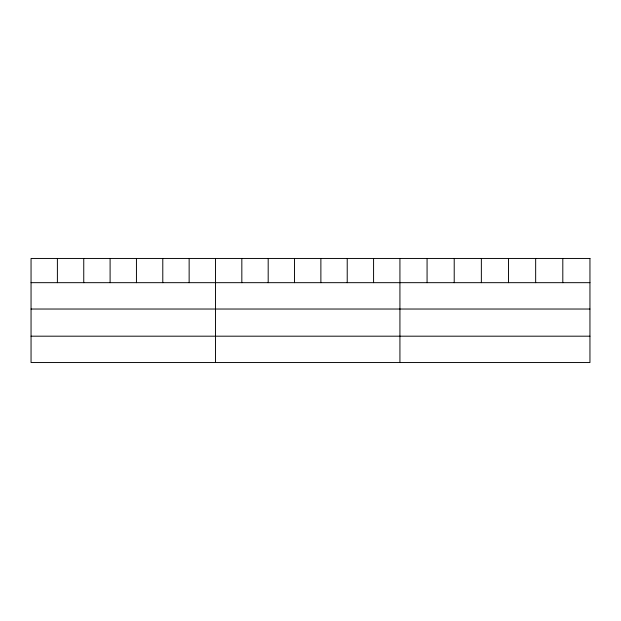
<?xml version="1.0" encoding="UTF-8"?>
<svg xmlns="http://www.w3.org/2000/svg" width="621" height="621" viewBox="0 0 621 621"><rect width="100%" height="100%" fill="white"/><g stroke="black" fill="none" stroke-linecap="round" stroke-linejoin="round"><path stroke-width="0.93" d="M31.05 282.671L589.95 282.671M31.05 309.033L589.95 309.033M31.05 336.186L589.95 336.186M562.805 258.452L562.805 282.671M535.659 258.452L535.659 282.671M508.514 258.452L508.514 282.671M481.36 258.452L481.36 282.671M454.215 258.452L454.215 282.671M427.069 258.452L427.069 282.671M399.924 258.452L399.924 362.548M373.578 258.452L373.578 282.671M347.224 258.452L347.224 282.671M320.878 258.452L320.878 282.671M294.533 258.452L294.533 282.671M268.187 258.452L268.187 282.671M241.833 258.452L241.833 282.671M215.487 258.452L215.487 362.548M189.141 258.452L189.141 282.671M162.787 258.452L162.787 282.671M136.441 258.452L136.441 282.671M110.096 258.452L110.096 282.671M83.75 258.452L83.75 282.671M57.396 258.452L57.396 282.671M589.95 258.452L31.05 258.452L31.05 362.548L589.95 362.548L589.95 258.452"/></g></svg>
